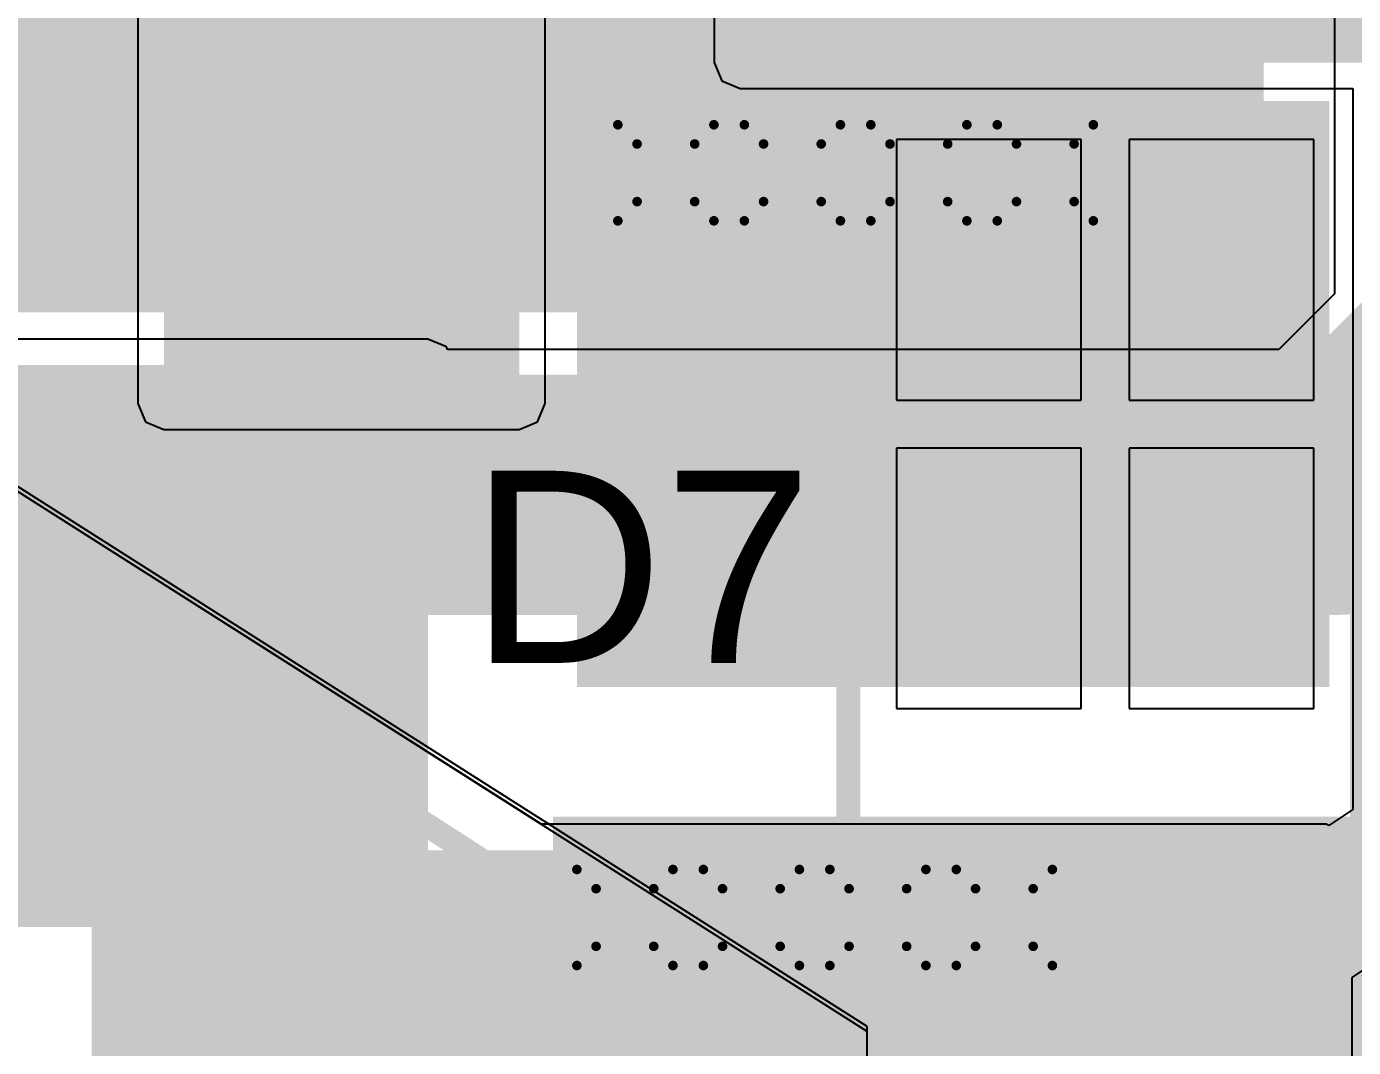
# Model space of a CAD drawing. Header units: inches. Extents: x -0.3 to 9.9, y -0.4 to 5.
# Drawn here: x 1.5114 to 1.7877, y 2.3439 to 2.5565 of the extents above; entities that cross this region are included whole.
import ezdxf

# ---------------------------------------------------------------- set-up
doc = ezdxf.new("R2010")
doc.units = ezdxf.units.IN
doc.header["$MEASUREMENT"] = 0
for name, color, linetype in [('Bottom Layer', 5, 'Continuous'), ('Bottom Solder', 6, 'Continuous'), ('Drill Drawing', 1, 'Continuous'), ('Top Layer', 1, 'Continuous'), ('Top Overlay', 2, 'Continuous'), ('Top Paste', 8, 'Continuous'), ('Top Solder', 216, 'Continuous'), ('Via Holes', 16, 'Continuous')]:
    doc.layers.add(name, color=color, linetype=linetype)
doc.styles.add('Arial', font='', dxfattribs={"height": 0.2})
doc.styles.get('Arial').set_extended_font_data('Arial')

# ---------------------------------------------------------------- blocks, each defined once
blk = doc.blocks.new('SMA_40')
at = {"layer": 'Top Layer'}
for points in [[(-0.12795, 0.03346), (-0.02953, 0.03346), (-0.02953, -0.03346), (-0.12795, -0.03346)], [(0.02953, 0.03346), (0.12795, 0.03346), (0.12795, -0.03346), (0.02953, -0.03346)]]:
    blk.add_hatch(color=1, dxfattribs=at).paths.add_polyline_path(points)
at = {"layer": 'Top Overlay'}
for points in [[(-0.175, -0.05597), (-0.12906, -0.05597), (-0.12906, 0.05598), (-0.175, 0.05598)], [(-0.12992, 0.03638), (-0.1022, 0.03638), (-0.1022, 0.05598), (-0.12992, 0.05598)], [(-0.12992, -0.05598), (-0.1022, -0.05598), (-0.1022, -0.03638), (-0.12992, -0.03638)]]:
    blk.add_hatch(color=2, dxfattribs=at).paths.add_polyline_path(points)
at = {"layer": 'Top Paste'}
for points in [[(-0.12795, 0.03346), (-0.02953, 0.03346), (-0.02953, -0.03346), (-0.12795, -0.03346)], [(0.02953, 0.03346), (0.12795, 0.03346), (0.12795, -0.03346), (0.02953, -0.03346)]]:
    blk.add_hatch(color=8, dxfattribs=at).paths.add_polyline_path(points)
at = {"layer": 'Top Solder'}
for points in [[(-0.13195, 0.03746), (-0.02553, 0.03746), (-0.02553, -0.03746), (-0.13195, -0.03746)], [(0.02553, 0.03746), (0.13195, 0.03746), (0.13195, -0.03746), (0.02553, -0.03746)]]:
    blk.add_hatch(color=216, dxfattribs=at).paths.add_polyline_path(points)
at = {"layer": 'Top Overlay'}
for points in [[(-0.10465, 0.05345, 0.005, 0.005, 0), (0.08115, 0.05345, 0.005, 0.005, 0)], [(0.08115, 0.05345, 0.005, 0.005, 0), (0.08115, 0.03985, 0.005, 0.005, 0)], [(0.08115, -0.03985, 0.005, 0.005, 0), (0.08115, -0.05345, 0.005, 0.005, 0)], [(-0.10465, -0.05345, 0.005, 0.005, 0), (0.08115, -0.05345, 0.005, 0.005, 0)]]:
    blk.add_lwpolyline(points, format="xyseb", dxfattribs=at)
for points in [[(-0.1059, 0.05345, 0.0025, 0.0025, 1), (-0.1034, 0.05345, 0.0025, 0.0025, 1)], [(0.0799, 0.05345, 0.0025, 0.0025, 1), (0.0824, 0.05345, 0.0025, 0.0025, 1)], [(0.0799, 0.05345, 0.0025, 0.0025, 1), (0.0824, 0.05345, 0.0025, 0.0025, 1)], [(0.0799, 0.03985, 0.0025, 0.0025, 1), (0.0824, 0.03985, 0.0025, 0.0025, 1)], [(0.0799, -0.03985, 0.0025, 0.0025, 1), (0.0824, -0.03985, 0.0025, 0.0025, 1)], [(-0.1059, -0.05345, 0.0025, 0.0025, 1), (-0.1034, -0.05345, 0.0025, 0.0025, 1)], [(0.0799, -0.05345, 0.0025, 0.0025, 1), (0.0824, -0.05345, 0.0025, 0.0025, 1)], [(0.0799, -0.05345, 0.0025, 0.0025, 1), (0.0824, -0.05345, 0.0025, 0.0025, 1)]]:
    blk.add_lwpolyline(points, format="xyseb", close=True, dxfattribs=at)
blk = doc.blocks.new('SSL0804T_220M_N_119')
at = {"layer": 'Top Overlay'}
blk.add_lwpolyline([(-0.065, -0.18504, 0.005, 0.005, 0), (-0.24684, -0.06747, 0.005, 0.005, 0)], format="xyseb", dxfattribs=at)
blk.add_lwpolyline([(-0.24809, -0.06747, 0.0025, 0.0025, 1), (-0.24559, -0.06747, 0.0025, 0.0025, 1)], format="xyseb", close=True, dxfattribs=at)
blk = doc.blocks.new('F____1206__3216_M_______139')
at = {"layer": 'Top Layer'}
for points in [[(-0.08102, 0.03583), (-0.03929, 0.03583), (-0.03929, -0.03583), (-0.08102, -0.03583)], [(0.03929, 0.03583), (0.08102, 0.03583), (0.08102, -0.03583), (0.03929, -0.03583)]]:
    blk.add_hatch(color=1, dxfattribs=at).paths.add_polyline_path(points)
at = {"layer": 'Top Paste'}
for points in [[(-0.08102, 0.03583), (-0.03929, 0.03583), (-0.03929, -0.03583), (-0.08102, -0.03583)], [(0.03929, 0.03583), (0.08102, 0.03583), (0.08102, -0.03583), (0.03929, -0.03583)]]:
    blk.add_hatch(color=8, dxfattribs=at).paths.add_polyline_path(points)
at = {"layer": 'Top Solder'}
for points in [[(-0.08502, 0.03983), (-0.03529, 0.03983), (-0.03529, -0.03983), (-0.08502, -0.03983)], [(0.03529, 0.03983), (0.08502, 0.03983), (0.08502, -0.03983), (0.03529, -0.03983)]]:
    blk.add_hatch(color=216, dxfattribs=at).paths.add_polyline_path(points)
at = {"layer": 'Top Overlay'}
for points in [[(-0.02677, 0.03343, 0.005, 0.005, 0), (0.02677, 0.03343, 0.005, 0.005, 0)], [(-0.02396, -0.00008, 0.005, 0.005, -0.962331), (0, -0.001, 0.005, 0.005, 0)], [(0.024, -0.001, 0.005, 0.005, -1), (0, -0.001, 0.005, 0.005, 0)], [(-0.02677, -0.03343, 0.005, 0.005, 0), (0.02677, -0.03343, 0.005, 0.005, 0)]]:
    blk.add_lwpolyline(points, format="xyseb", dxfattribs=at)
for points in [[(-0.02802, 0.03343, 0.0025, 0.0025, 1), (-0.02552, 0.03343, 0.0025, 0.0025, 1)], [(0.02552, 0.03343, 0.0025, 0.0025, 1), (0.02802, 0.03343, 0.0025, 0.0025, 1)], [(-0.02521, -0.00008, 0.0025, 0.0025, 1), (-0.02271, -0.00008, 0.0025, 0.0025, 1)], [(-0.00125, -0.001, 0.0025, 0.0025, 1), (0.00125, -0.001, 0.0025, 0.0025, 1)], [(-0.00125, -0.001, 0.0025, 0.0025, 1), (0.00125, -0.001, 0.0025, 0.0025, 1)], [(0.02275, -0.001, 0.0025, 0.0025, 1), (0.02525, -0.001, 0.0025, 0.0025, 1)], [(-0.02802, -0.03343, 0.0025, 0.0025, 1), (-0.02552, -0.03343, 0.0025, 0.0025, 1)], [(0.02552, -0.03343, 0.0025, 0.0025, 1), (0.02802, -0.03343, 0.0025, 0.0025, 1)]]:
    blk.add_lwpolyline(points, format="xyseb", close=True, dxfattribs=at)

msp = doc.modelspace()

# ---------------------------------------------------------------- hatches: boundary and pattern name
at = {"layer": 'Bottom Layer'}
for points in [[(1.178, 2.497), (1.769, 2.497), (1.769, 2.70995), (1.178, 2.70995)], [(1.187, 2.369), (1.595, 2.369), (1.595, 2.486), (1.187, 2.486)], [(1.621, 2.336), (2.157, 2.336), (2.157, 2.392), (1.621, 2.392)]]:
    msp.add_hatch(color=5, dxfattribs=at).paths.add_polyline_path(points)
h = msp.add_hatch(color=5, dxfattribs=at)
edge = h.paths.add_edge_path()
edge.add_arc((1.64453, 2.52605), 0.01181, 0, 360)
h = msp.add_hatch(color=5, dxfattribs=at)
edge = h.paths.add_edge_path()
edge.add_arc((1.67087, 2.52605), 0.01181, 0, 360)
h = msp.add_hatch(color=5, dxfattribs=at)
edge = h.paths.add_edge_path()
edge.add_arc((1.6972, 2.52605), 0.01181, 0, 360)
h = msp.add_hatch(color=5, dxfattribs=at)
edge = h.paths.add_edge_path()
edge.add_arc((1.72353, 2.52605), 0.01181, 0, 360)
h = msp.add_hatch(color=5, dxfattribs=at)
edge = h.paths.add_edge_path()
edge.add_arc((1.636, 2.371), 0.01181, 0, 360)
h = msp.add_hatch(color=5, dxfattribs=at)
edge = h.paths.add_edge_path()
edge.add_arc((1.66233, 2.371), 0.01181, 0, 360)
h = msp.add_hatch(color=5, dxfattribs=at)
edge = h.paths.add_edge_path()
edge.add_arc((1.68867, 2.371), 0.01181, 0, 360)
h = msp.add_hatch(color=5, dxfattribs=at)
edge = h.paths.add_edge_path()
edge.add_arc((1.715, 2.371), 0.01181, 0, 360)
at = {"layer": 'Bottom Solder'}
h = msp.add_hatch(color=6, dxfattribs=at)
edge = h.paths.add_edge_path()
edge.add_arc((1.64453, 2.52605), 0.00591, 0, 360)
h = msp.add_hatch(color=6, dxfattribs=at)
edge = h.paths.add_edge_path()
edge.add_arc((1.67087, 2.52605), 0.00591, 0, 360)
h = msp.add_hatch(color=6, dxfattribs=at)
edge = h.paths.add_edge_path()
edge.add_arc((1.6972, 2.52605), 0.00591, 0, 360)
h = msp.add_hatch(color=6, dxfattribs=at)
edge = h.paths.add_edge_path()
edge.add_arc((1.72353, 2.52605), 0.00591, 0, 360)
h = msp.add_hatch(color=6, dxfattribs=at)
edge = h.paths.add_edge_path()
edge.add_arc((1.636, 2.371), 0.00591, 0, 360)
h = msp.add_hatch(color=6, dxfattribs=at)
edge = h.paths.add_edge_path()
edge.add_arc((1.66233, 2.371), 0.00591, 0, 360)
h = msp.add_hatch(color=6, dxfattribs=at)
edge = h.paths.add_edge_path()
edge.add_arc((1.68867, 2.371), 0.00591, 0, 360)
h = msp.add_hatch(color=6, dxfattribs=at)
edge = h.paths.add_edge_path()
edge.add_arc((1.715, 2.371), 0.00591, 0, 360)
at = {"layer": 'Top Layer'}
for points in [[(1.66, 2.549), (1.823, 2.549), (1.823, 2.636), (1.66, 2.636)], [(1.54, 2.478), (1.614, 2.478), (1.614, 2.635), (1.54, 2.635)], [(1.626, 2.419), (1.78265, 2.419), (1.78265, 2.541), (1.626, 2.541)], [(1.525, 2.228), (1.782, 2.228), (1.782, 2.385), (1.525, 2.385)]]:
    msp.add_hatch(color=1, dxfattribs=at).paths.add_polyline_path(points)
h = msp.add_hatch(color=1, dxfattribs=at)
edge = h.paths.add_edge_path()
edge.add_arc((1.64453, 2.52605), 0.01181, 0, 360)
h = msp.add_hatch(color=1, dxfattribs=at)
edge = h.paths.add_edge_path()
edge.add_arc((1.67087, 2.52605), 0.01181, 0, 360)
h = msp.add_hatch(color=1, dxfattribs=at)
edge = h.paths.add_edge_path()
edge.add_arc((1.6972, 2.52605), 0.01181, 0, 360)
h = msp.add_hatch(color=1, dxfattribs=at)
edge = h.paths.add_edge_path()
edge.add_arc((1.72353, 2.52605), 0.01181, 0, 360)
h = msp.add_hatch(color=1, dxfattribs=at)
edge = h.paths.add_edge_path()
edge.add_arc((1.636, 2.371), 0.01181, 0, 360)
h = msp.add_hatch(color=1, dxfattribs=at)
edge = h.paths.add_edge_path()
edge.add_arc((1.66233, 2.371), 0.01181, 0, 360)
h = msp.add_hatch(color=1, dxfattribs=at)
edge = h.paths.add_edge_path()
edge.add_arc((1.68867, 2.371), 0.01181, 0, 360)
h = msp.add_hatch(color=1, dxfattribs=at)
edge = h.paths.add_edge_path()
edge.add_arc((1.715, 2.371), 0.01181, 0, 360)
at = {"layer": 'Top Solder'}
h = msp.add_hatch(color=216, dxfattribs=at)
edge = h.paths.add_edge_path()
edge.add_arc((1.64453, 2.52605), 0.00591, 0, 360)
h = msp.add_hatch(color=216, dxfattribs=at)
edge = h.paths.add_edge_path()
edge.add_arc((1.67087, 2.52605), 0.00591, 0, 360)
h = msp.add_hatch(color=216, dxfattribs=at)
edge = h.paths.add_edge_path()
edge.add_arc((1.6972, 2.52605), 0.00591, 0, 360)
h = msp.add_hatch(color=216, dxfattribs=at)
edge = h.paths.add_edge_path()
edge.add_arc((1.72353, 2.52605), 0.00591, 0, 360)
h = msp.add_hatch(color=216, dxfattribs=at)
edge = h.paths.add_edge_path()
edge.add_arc((1.636, 2.371), 0.00591, 0, 360)
h = msp.add_hatch(color=216, dxfattribs=at)
edge = h.paths.add_edge_path()
edge.add_arc((1.66233, 2.371), 0.00591, 0, 360)
h = msp.add_hatch(color=216, dxfattribs=at)
edge = h.paths.add_edge_path()
edge.add_arc((1.68867, 2.371), 0.00591, 0, 360)
h = msp.add_hatch(color=216, dxfattribs=at)
edge = h.paths.add_edge_path()
edge.add_arc((1.715, 2.371), 0.00591, 0, 360)
at = {"layer": 'Via Holes'}
h = msp.add_hatch(color=7, dxfattribs=at)
edge = h.paths.add_edge_path()
edge.add_arc((1.64453, 2.52605), 0.00591, 0, 360)
h = msp.add_hatch(color=7, dxfattribs=at)
edge = h.paths.add_edge_path()
edge.add_arc((1.67087, 2.52605), 0.00591, 0, 360)
h = msp.add_hatch(color=7, dxfattribs=at)
edge = h.paths.add_edge_path()
edge.add_arc((1.6972, 2.52605), 0.00591, 0, 360)
h = msp.add_hatch(color=7, dxfattribs=at)
edge = h.paths.add_edge_path()
edge.add_arc((1.72353, 2.52605), 0.00591, 0, 360)
h = msp.add_hatch(color=7, dxfattribs=at)
edge = h.paths.add_edge_path()
edge.add_arc((1.636, 2.371), 0.00591, 0, 360)
h = msp.add_hatch(color=7, dxfattribs=at)
edge = h.paths.add_edge_path()
edge.add_arc((1.66233, 2.371), 0.00591, 0, 360)
h = msp.add_hatch(color=7, dxfattribs=at)
edge = h.paths.add_edge_path()
edge.add_arc((1.68867, 2.371), 0.00591, 0, 360)
h = msp.add_hatch(color=7, dxfattribs=at)
edge = h.paths.add_edge_path()
edge.add_arc((1.715, 2.371), 0.00591, 0, 360)

# ---------------------------------------------------------------- linework, layer by layer
at = {"layer": 'Bottom Layer'}
for p, q in [((1.78374, 2.59166), (1.78374, 2.50082)), ((1.78374, 2.50082), (1.77218, 2.48926)), ((1.595, 2.49141), (1.187, 2.49141)), ((1.59883, 2.48983), (1.595, 2.49141)), ((1.59906, 2.48926), (1.59883, 2.48983)), ((1.77218, 2.48926), (1.59906, 2.48926)), ((1.68646, 2.34829), (1.48595, 2.47571)), ((1.68646, 2.21702), (1.68646, 2.34829))]:
    msp.add_line(p, q, dxfattribs=at)
for points in [[(1.78471, 2.459, 0.05, 0.05, 0), (1.814, 2.48829, 0.05, 0.05, 0)], [(1.58425, 2.459, 0.05, 0.05, 0), (1.78471, 2.459, 0.05, 0.05, 0)], [(1.5595, 2.4275, 0.04, 0.04, 0), (1.5595, 2.4345, 0.04, 0.04, 0)]]:
    msp.add_lwpolyline(points, format="xyseb", dxfattribs=at)
for points in [[(1.57175, 2.459, 0.025, 0.025, 1), (1.59675, 2.459, 0.025, 0.025, 1)], [(1.77221, 2.459, 0.025, 0.025, 1), (1.79721, 2.459, 0.025, 0.025, 1)], [(1.77221, 2.459, 0.025, 0.025, 1), (1.79721, 2.459, 0.025, 0.025, 1)], [(1.5495, 2.4345, 0.02, 0.02, 1), (1.5695, 2.4345, 0.02, 0.02, 1)], [(1.5495, 2.4275, 0.02, 0.02, 1), (1.5695, 2.4275, 0.02, 0.02, 1)]]:
    msp.add_lwpolyline(points, format="xyseb", close=True, dxfattribs=at)
at = {"layer": 'Drill Drawing'}
for points in [[(1.63453, 2.53605, 0.002, 0.002, 0), (1.65453, 2.53605, 0.002, 0.002, 0)], [(1.63453, 2.51605, 0.002, 0.002, 0), (1.63453, 2.53605, 0.002, 0.002, 0)], [(1.65453, 2.51605, 0.002, 0.002, 0), (1.65453, 2.53605, 0.002, 0.002, 0)], [(1.66087, 2.53605, 0.002, 0.002, 0), (1.68087, 2.53605, 0.002, 0.002, 0)], [(1.66087, 2.51605, 0.002, 0.002, 0), (1.66087, 2.53605, 0.002, 0.002, 0)], [(1.68087, 2.51605, 0.002, 0.002, 0), (1.68087, 2.53605, 0.002, 0.002, 0)], [(1.6872, 2.53605, 0.002, 0.002, 0), (1.7072, 2.53605, 0.002, 0.002, 0)], [(1.6872, 2.51605, 0.002, 0.002, 0), (1.6872, 2.53605, 0.002, 0.002, 0)], [(1.7072, 2.51605, 0.002, 0.002, 0), (1.7072, 2.53605, 0.002, 0.002, 0)], [(1.71353, 2.53605, 0.002, 0.002, 0), (1.73353, 2.53605, 0.002, 0.002, 0)], [(1.71353, 2.51605, 0.002, 0.002, 0), (1.71353, 2.53605, 0.002, 0.002, 0)], [(1.73353, 2.51605, 0.002, 0.002, 0), (1.73353, 2.53605, 0.002, 0.002, 0)], [(1.63853, 2.53205, 0.002, 0.002, 0), (1.65053, 2.53205, 0.002, 0.002, 0)], [(1.63853, 2.52005, 0.002, 0.002, 0), (1.63853, 2.53205, 0.002, 0.002, 0)], [(1.65053, 2.52005, 0.002, 0.002, 0), (1.65053, 2.53205, 0.002, 0.002, 0)], [(1.66487, 2.53205, 0.002, 0.002, 0), (1.67687, 2.53205, 0.002, 0.002, 0)], [(1.66487, 2.52005, 0.002, 0.002, 0), (1.66487, 2.53205, 0.002, 0.002, 0)], [(1.67687, 2.52005, 0.002, 0.002, 0), (1.67687, 2.53205, 0.002, 0.002, 0)], [(1.6912, 2.53205, 0.002, 0.002, 0), (1.7032, 2.53205, 0.002, 0.002, 0)], [(1.6912, 2.52005, 0.002, 0.002, 0), (1.6912, 2.53205, 0.002, 0.002, 0)], [(1.7032, 2.52005, 0.002, 0.002, 0), (1.7032, 2.53205, 0.002, 0.002, 0)], [(1.71753, 2.53205, 0.002, 0.002, 0), (1.72953, 2.53205, 0.002, 0.002, 0)], [(1.71753, 2.52005, 0.002, 0.002, 0), (1.71753, 2.53205, 0.002, 0.002, 0)], [(1.72953, 2.52005, 0.002, 0.002, 0), (1.72953, 2.53205, 0.002, 0.002, 0)], [(1.63853, 2.52005, 0.002, 0.002, 0), (1.65053, 2.52005, 0.002, 0.002, 0)], [(1.66487, 2.52005, 0.002, 0.002, 0), (1.67687, 2.52005, 0.002, 0.002, 0)], [(1.6912, 2.52005, 0.002, 0.002, 0), (1.7032, 2.52005, 0.002, 0.002, 0)], [(1.71753, 2.52005, 0.002, 0.002, 0), (1.72953, 2.52005, 0.002, 0.002, 0)], [(1.63453, 2.51605, 0.002, 0.002, 0), (1.65453, 2.51605, 0.002, 0.002, 0)], [(1.66087, 2.51605, 0.002, 0.002, 0), (1.68087, 2.51605, 0.002, 0.002, 0)], [(1.6872, 2.51605, 0.002, 0.002, 0), (1.7072, 2.51605, 0.002, 0.002, 0)], [(1.71353, 2.51605, 0.002, 0.002, 0), (1.73353, 2.51605, 0.002, 0.002, 0)], [(1.626, 2.381, 0.002, 0.002, 0), (1.646, 2.381, 0.002, 0.002, 0)], [(1.626, 2.361, 0.002, 0.002, 0), (1.626, 2.381, 0.002, 0.002, 0)], [(1.646, 2.361, 0.002, 0.002, 0), (1.646, 2.381, 0.002, 0.002, 0)], [(1.65233, 2.381, 0.002, 0.002, 0), (1.67233, 2.381, 0.002, 0.002, 0)], [(1.65233, 2.361, 0.002, 0.002, 0), (1.65233, 2.381, 0.002, 0.002, 0)], [(1.67233, 2.361, 0.002, 0.002, 0), (1.67233, 2.381, 0.002, 0.002, 0)], [(1.67867, 2.381, 0.002, 0.002, 0), (1.69867, 2.381, 0.002, 0.002, 0)], [(1.67867, 2.361, 0.002, 0.002, 0), (1.67867, 2.381, 0.002, 0.002, 0)], [(1.69867, 2.361, 0.002, 0.002, 0), (1.69867, 2.381, 0.002, 0.002, 0)], [(1.705, 2.381, 0.002, 0.002, 0), (1.725, 2.381, 0.002, 0.002, 0)], [(1.705, 2.361, 0.002, 0.002, 0), (1.705, 2.381, 0.002, 0.002, 0)], [(1.725, 2.361, 0.002, 0.002, 0), (1.725, 2.381, 0.002, 0.002, 0)], [(1.63, 2.377, 0.002, 0.002, 0), (1.642, 2.377, 0.002, 0.002, 0)], [(1.63, 2.365, 0.002, 0.002, 0), (1.63, 2.377, 0.002, 0.002, 0)], [(1.642, 2.365, 0.002, 0.002, 0), (1.642, 2.377, 0.002, 0.002, 0)], [(1.65633, 2.377, 0.002, 0.002, 0), (1.66833, 2.377, 0.002, 0.002, 0)], [(1.65633, 2.365, 0.002, 0.002, 0), (1.65633, 2.377, 0.002, 0.002, 0)], [(1.66833, 2.365, 0.002, 0.002, 0), (1.66833, 2.377, 0.002, 0.002, 0)], [(1.68267, 2.377, 0.002, 0.002, 0), (1.69467, 2.377, 0.002, 0.002, 0)], [(1.68267, 2.365, 0.002, 0.002, 0), (1.68267, 2.377, 0.002, 0.002, 0)], [(1.69467, 2.365, 0.002, 0.002, 0), (1.69467, 2.377, 0.002, 0.002, 0)], [(1.709, 2.377, 0.002, 0.002, 0), (1.721, 2.377, 0.002, 0.002, 0)], [(1.709, 2.365, 0.002, 0.002, 0), (1.709, 2.377, 0.002, 0.002, 0)], [(1.721, 2.365, 0.002, 0.002, 0), (1.721, 2.377, 0.002, 0.002, 0)], [(1.63, 2.365, 0.002, 0.002, 0), (1.642, 2.365, 0.002, 0.002, 0)], [(1.65633, 2.365, 0.002, 0.002, 0), (1.66833, 2.365, 0.002, 0.002, 0)], [(1.68267, 2.365, 0.002, 0.002, 0), (1.69467, 2.365, 0.002, 0.002, 0)], [(1.709, 2.365, 0.002, 0.002, 0), (1.721, 2.365, 0.002, 0.002, 0)], [(1.626, 2.361, 0.002, 0.002, 0), (1.646, 2.361, 0.002, 0.002, 0)], [(1.65233, 2.361, 0.002, 0.002, 0), (1.67233, 2.361, 0.002, 0.002, 0)], [(1.67867, 2.361, 0.002, 0.002, 0), (1.69867, 2.361, 0.002, 0.002, 0)], [(1.705, 2.361, 0.002, 0.002, 0), (1.725, 2.361, 0.002, 0.002, 0)]]:
    msp.add_lwpolyline(points, format="xyseb", dxfattribs=at)
for points in [[(1.63403, 2.53605, 0.001, 0.001, 1), (1.63503, 2.53605, 0.001, 0.001, 1)], [(1.63403, 2.53605, 0.001, 0.001, 1), (1.63503, 2.53605, 0.001, 0.001, 1)], [(1.65403, 2.53605, 0.001, 0.001, 1), (1.65503, 2.53605, 0.001, 0.001, 1)], [(1.65403, 2.53605, 0.001, 0.001, 1), (1.65503, 2.53605, 0.001, 0.001, 1)], [(1.66037, 2.53605, 0.001, 0.001, 1), (1.66137, 2.53605, 0.001, 0.001, 1)], [(1.66037, 2.53605, 0.001, 0.001, 1), (1.66137, 2.53605, 0.001, 0.001, 1)], [(1.68037, 2.53605, 0.001, 0.001, 1), (1.68137, 2.53605, 0.001, 0.001, 1)], [(1.68037, 2.53605, 0.001, 0.001, 1), (1.68137, 2.53605, 0.001, 0.001, 1)], [(1.6867, 2.53605, 0.001, 0.001, 1), (1.6877, 2.53605, 0.001, 0.001, 1)], [(1.6867, 2.53605, 0.001, 0.001, 1), (1.6877, 2.53605, 0.001, 0.001, 1)], [(1.7067, 2.53605, 0.001, 0.001, 1), (1.7077, 2.53605, 0.001, 0.001, 1)], [(1.7067, 2.53605, 0.001, 0.001, 1), (1.7077, 2.53605, 0.001, 0.001, 1)], [(1.71303, 2.53605, 0.001, 0.001, 1), (1.71403, 2.53605, 0.001, 0.001, 1)], [(1.71303, 2.53605, 0.001, 0.001, 1), (1.71403, 2.53605, 0.001, 0.001, 1)], [(1.73303, 2.53605, 0.001, 0.001, 1), (1.73403, 2.53605, 0.001, 0.001, 1)], [(1.73303, 2.53605, 0.001, 0.001, 1), (1.73403, 2.53605, 0.001, 0.001, 1)], [(1.63803, 2.53205, 0.001, 0.001, 1), (1.63903, 2.53205, 0.001, 0.001, 1)], [(1.63803, 2.53205, 0.001, 0.001, 1), (1.63903, 2.53205, 0.001, 0.001, 1)], [(1.65003, 2.53205, 0.001, 0.001, 1), (1.65103, 2.53205, 0.001, 0.001, 1)], [(1.65003, 2.53205, 0.001, 0.001, 1), (1.65103, 2.53205, 0.001, 0.001, 1)], [(1.66437, 2.53205, 0.001, 0.001, 1), (1.66537, 2.53205, 0.001, 0.001, 1)], [(1.66437, 2.53205, 0.001, 0.001, 1), (1.66537, 2.53205, 0.001, 0.001, 1)], [(1.67637, 2.53205, 0.001, 0.001, 1), (1.67737, 2.53205, 0.001, 0.001, 1)], [(1.67637, 2.53205, 0.001, 0.001, 1), (1.67737, 2.53205, 0.001, 0.001, 1)], [(1.6907, 2.53205, 0.001, 0.001, 1), (1.6917, 2.53205, 0.001, 0.001, 1)], [(1.6907, 2.53205, 0.001, 0.001, 1), (1.6917, 2.53205, 0.001, 0.001, 1)], [(1.7027, 2.53205, 0.001, 0.001, 1), (1.7037, 2.53205, 0.001, 0.001, 1)], [(1.7027, 2.53205, 0.001, 0.001, 1), (1.7037, 2.53205, 0.001, 0.001, 1)], [(1.71703, 2.53205, 0.001, 0.001, 1), (1.71803, 2.53205, 0.001, 0.001, 1)], [(1.71703, 2.53205, 0.001, 0.001, 1), (1.71803, 2.53205, 0.001, 0.001, 1)], [(1.72903, 2.53205, 0.001, 0.001, 1), (1.73003, 2.53205, 0.001, 0.001, 1)], [(1.72903, 2.53205, 0.001, 0.001, 1), (1.73003, 2.53205, 0.001, 0.001, 1)], [(1.63803, 2.52005, 0.001, 0.001, 1), (1.63903, 2.52005, 0.001, 0.001, 1)], [(1.63803, 2.52005, 0.001, 0.001, 1), (1.63903, 2.52005, 0.001, 0.001, 1)], [(1.65003, 2.52005, 0.001, 0.001, 1), (1.65103, 2.52005, 0.001, 0.001, 1)], [(1.65003, 2.52005, 0.001, 0.001, 1), (1.65103, 2.52005, 0.001, 0.001, 1)], [(1.66437, 2.52005, 0.001, 0.001, 1), (1.66537, 2.52005, 0.001, 0.001, 1)], [(1.66437, 2.52005, 0.001, 0.001, 1), (1.66537, 2.52005, 0.001, 0.001, 1)], [(1.67637, 2.52005, 0.001, 0.001, 1), (1.67737, 2.52005, 0.001, 0.001, 1)], [(1.67637, 2.52005, 0.001, 0.001, 1), (1.67737, 2.52005, 0.001, 0.001, 1)], [(1.6907, 2.52005, 0.001, 0.001, 1), (1.6917, 2.52005, 0.001, 0.001, 1)], [(1.6907, 2.52005, 0.001, 0.001, 1), (1.6917, 2.52005, 0.001, 0.001, 1)], [(1.7027, 2.52005, 0.001, 0.001, 1), (1.7037, 2.52005, 0.001, 0.001, 1)], [(1.7027, 2.52005, 0.001, 0.001, 1), (1.7037, 2.52005, 0.001, 0.001, 1)], [(1.71703, 2.52005, 0.001, 0.001, 1), (1.71803, 2.52005, 0.001, 0.001, 1)], [(1.71703, 2.52005, 0.001, 0.001, 1), (1.71803, 2.52005, 0.001, 0.001, 1)], [(1.72903, 2.52005, 0.001, 0.001, 1), (1.73003, 2.52005, 0.001, 0.001, 1)], [(1.72903, 2.52005, 0.001, 0.001, 1), (1.73003, 2.52005, 0.001, 0.001, 1)], [(1.63403, 2.51605, 0.001, 0.001, 1), (1.63503, 2.51605, 0.001, 0.001, 1)], [(1.63403, 2.51605, 0.001, 0.001, 1), (1.63503, 2.51605, 0.001, 0.001, 1)], [(1.65403, 2.51605, 0.001, 0.001, 1), (1.65503, 2.51605, 0.001, 0.001, 1)], [(1.65403, 2.51605, 0.001, 0.001, 1), (1.65503, 2.51605, 0.001, 0.001, 1)], [(1.66037, 2.51605, 0.001, 0.001, 1), (1.66137, 2.51605, 0.001, 0.001, 1)], [(1.66037, 2.51605, 0.001, 0.001, 1), (1.66137, 2.51605, 0.001, 0.001, 1)], [(1.68037, 2.51605, 0.001, 0.001, 1), (1.68137, 2.51605, 0.001, 0.001, 1)], [(1.68037, 2.51605, 0.001, 0.001, 1), (1.68137, 2.51605, 0.001, 0.001, 1)], [(1.6867, 2.51605, 0.001, 0.001, 1), (1.6877, 2.51605, 0.001, 0.001, 1)], [(1.6867, 2.51605, 0.001, 0.001, 1), (1.6877, 2.51605, 0.001, 0.001, 1)], [(1.7067, 2.51605, 0.001, 0.001, 1), (1.7077, 2.51605, 0.001, 0.001, 1)], [(1.7067, 2.51605, 0.001, 0.001, 1), (1.7077, 2.51605, 0.001, 0.001, 1)], [(1.71303, 2.51605, 0.001, 0.001, 1), (1.71403, 2.51605, 0.001, 0.001, 1)], [(1.71303, 2.51605, 0.001, 0.001, 1), (1.71403, 2.51605, 0.001, 0.001, 1)], [(1.73303, 2.51605, 0.001, 0.001, 1), (1.73403, 2.51605, 0.001, 0.001, 1)], [(1.73303, 2.51605, 0.001, 0.001, 1), (1.73403, 2.51605, 0.001, 0.001, 1)], [(1.6255, 2.381, 0.001, 0.001, 1), (1.6265, 2.381, 0.001, 0.001, 1)], [(1.6255, 2.381, 0.001, 0.001, 1), (1.6265, 2.381, 0.001, 0.001, 1)], [(1.6455, 2.381, 0.001, 0.001, 1), (1.6465, 2.381, 0.001, 0.001, 1)], [(1.6455, 2.381, 0.001, 0.001, 1), (1.6465, 2.381, 0.001, 0.001, 1)], [(1.65183, 2.381, 0.001, 0.001, 1), (1.65283, 2.381, 0.001, 0.001, 1)], [(1.65183, 2.381, 0.001, 0.001, 1), (1.65283, 2.381, 0.001, 0.001, 1)], [(1.67183, 2.381, 0.001, 0.001, 1), (1.67283, 2.381, 0.001, 0.001, 1)], [(1.67183, 2.381, 0.001, 0.001, 1), (1.67283, 2.381, 0.001, 0.001, 1)], [(1.67817, 2.381, 0.001, 0.001, 1), (1.67917, 2.381, 0.001, 0.001, 1)], [(1.67817, 2.381, 0.001, 0.001, 1), (1.67917, 2.381, 0.001, 0.001, 1)], [(1.69817, 2.381, 0.001, 0.001, 1), (1.69917, 2.381, 0.001, 0.001, 1)], [(1.69817, 2.381, 0.001, 0.001, 1), (1.69917, 2.381, 0.001, 0.001, 1)], [(1.7045, 2.381, 0.001, 0.001, 1), (1.7055, 2.381, 0.001, 0.001, 1)], [(1.7045, 2.381, 0.001, 0.001, 1), (1.7055, 2.381, 0.001, 0.001, 1)], [(1.7245, 2.381, 0.001, 0.001, 1), (1.7255, 2.381, 0.001, 0.001, 1)], [(1.7245, 2.381, 0.001, 0.001, 1), (1.7255, 2.381, 0.001, 0.001, 1)], [(1.6295, 2.377, 0.001, 0.001, 1), (1.6305, 2.377, 0.001, 0.001, 1)], [(1.6295, 2.377, 0.001, 0.001, 1), (1.6305, 2.377, 0.001, 0.001, 1)], [(1.6415, 2.377, 0.001, 0.001, 1), (1.6425, 2.377, 0.001, 0.001, 1)], [(1.6415, 2.377, 0.001, 0.001, 1), (1.6425, 2.377, 0.001, 0.001, 1)], [(1.65583, 2.377, 0.001, 0.001, 1), (1.65683, 2.377, 0.001, 0.001, 1)], [(1.65583, 2.377, 0.001, 0.001, 1), (1.65683, 2.377, 0.001, 0.001, 1)], [(1.66783, 2.377, 0.001, 0.001, 1), (1.66883, 2.377, 0.001, 0.001, 1)], [(1.66783, 2.377, 0.001, 0.001, 1), (1.66883, 2.377, 0.001, 0.001, 1)], [(1.68217, 2.377, 0.001, 0.001, 1), (1.68317, 2.377, 0.001, 0.001, 1)], [(1.68217, 2.377, 0.001, 0.001, 1), (1.68317, 2.377, 0.001, 0.001, 1)], [(1.69417, 2.377, 0.001, 0.001, 1), (1.69517, 2.377, 0.001, 0.001, 1)], [(1.69417, 2.377, 0.001, 0.001, 1), (1.69517, 2.377, 0.001, 0.001, 1)], [(1.7085, 2.377, 0.001, 0.001, 1), (1.7095, 2.377, 0.001, 0.001, 1)], [(1.7085, 2.377, 0.001, 0.001, 1), (1.7095, 2.377, 0.001, 0.001, 1)], [(1.7205, 2.377, 0.001, 0.001, 1), (1.7215, 2.377, 0.001, 0.001, 1)], [(1.7205, 2.377, 0.001, 0.001, 1), (1.7215, 2.377, 0.001, 0.001, 1)], [(1.6295, 2.365, 0.001, 0.001, 1), (1.6305, 2.365, 0.001, 0.001, 1)], [(1.6295, 2.365, 0.001, 0.001, 1), (1.6305, 2.365, 0.001, 0.001, 1)], [(1.6415, 2.365, 0.001, 0.001, 1), (1.6425, 2.365, 0.001, 0.001, 1)], [(1.6415, 2.365, 0.001, 0.001, 1), (1.6425, 2.365, 0.001, 0.001, 1)], [(1.65583, 2.365, 0.001, 0.001, 1), (1.65683, 2.365, 0.001, 0.001, 1)], [(1.65583, 2.365, 0.001, 0.001, 1), (1.65683, 2.365, 0.001, 0.001, 1)], [(1.66783, 2.365, 0.001, 0.001, 1), (1.66883, 2.365, 0.001, 0.001, 1)], [(1.66783, 2.365, 0.001, 0.001, 1), (1.66883, 2.365, 0.001, 0.001, 1)], [(1.68217, 2.365, 0.001, 0.001, 1), (1.68317, 2.365, 0.001, 0.001, 1)], [(1.68217, 2.365, 0.001, 0.001, 1), (1.68317, 2.365, 0.001, 0.001, 1)], [(1.69417, 2.365, 0.001, 0.001, 1), (1.69517, 2.365, 0.001, 0.001, 1)], [(1.69417, 2.365, 0.001, 0.001, 1), (1.69517, 2.365, 0.001, 0.001, 1)], [(1.7085, 2.365, 0.001, 0.001, 1), (1.7095, 2.365, 0.001, 0.001, 1)], [(1.7085, 2.365, 0.001, 0.001, 1), (1.7095, 2.365, 0.001, 0.001, 1)], [(1.7205, 2.365, 0.001, 0.001, 1), (1.7215, 2.365, 0.001, 0.001, 1)], [(1.7205, 2.365, 0.001, 0.001, 1), (1.7215, 2.365, 0.001, 0.001, 1)], [(1.6255, 2.361, 0.001, 0.001, 1), (1.6265, 2.361, 0.001, 0.001, 1)], [(1.6255, 2.361, 0.001, 0.001, 1), (1.6265, 2.361, 0.001, 0.001, 1)], [(1.6455, 2.361, 0.001, 0.001, 1), (1.6465, 2.361, 0.001, 0.001, 1)], [(1.6455, 2.361, 0.001, 0.001, 1), (1.6465, 2.361, 0.001, 0.001, 1)], [(1.65183, 2.361, 0.001, 0.001, 1), (1.65283, 2.361, 0.001, 0.001, 1)], [(1.65183, 2.361, 0.001, 0.001, 1), (1.65283, 2.361, 0.001, 0.001, 1)], [(1.67183, 2.361, 0.001, 0.001, 1), (1.67283, 2.361, 0.001, 0.001, 1)], [(1.67183, 2.361, 0.001, 0.001, 1), (1.67283, 2.361, 0.001, 0.001, 1)], [(1.67817, 2.361, 0.001, 0.001, 1), (1.67917, 2.361, 0.001, 0.001, 1)], [(1.67817, 2.361, 0.001, 0.001, 1), (1.67917, 2.361, 0.001, 0.001, 1)], [(1.69817, 2.361, 0.001, 0.001, 1), (1.69917, 2.361, 0.001, 0.001, 1)], [(1.69817, 2.361, 0.001, 0.001, 1), (1.69917, 2.361, 0.001, 0.001, 1)], [(1.7045, 2.361, 0.001, 0.001, 1), (1.7055, 2.361, 0.001, 0.001, 1)], [(1.7045, 2.361, 0.001, 0.001, 1), (1.7055, 2.361, 0.001, 0.001, 1)], [(1.7245, 2.361, 0.001, 0.001, 1), (1.7255, 2.361, 0.001, 0.001, 1)], [(1.7245, 2.361, 0.001, 0.001, 1), (1.7255, 2.361, 0.001, 0.001, 1)]]:
    msp.add_lwpolyline(points, format="xyseb", close=True, dxfattribs=at)
at = {"layer": 'Top Layer'}
for p, q in [((1.65459, 2.636), (1.65459, 2.549)), ((1.53459, 2.635), (1.53459, 2.478)), ((1.61941, 2.478), (1.61941, 2.635)), ((1.65459, 2.549), (1.65617, 2.54517)), ((1.65617, 2.54517), (1.66, 2.54359)), ((1.66, 2.54359), (1.78759, 2.54359)), ((1.78759, 2.54359), (1.78759, 2.39351)), ((1.731, 2.53295), (1.69254, 2.53295)), ((1.69254, 2.53295), (1.69254, 2.47874)), ((1.731, 2.47874), (1.731, 2.53295)), ((1.77946, 2.53295), (1.741, 2.53295)), ((1.741, 2.53295), (1.741, 2.47874)), ((1.77946, 2.47874), (1.77946, 2.53295)), ((1.69254, 2.47874), (1.731, 2.47874)), ((1.741, 2.47874), (1.77946, 2.47874)), ((1.53459, 2.478), (1.53617, 2.47417)), ((1.61783, 2.47417), (1.61941, 2.478)), ((1.68646, 2.34729), (1.48595, 2.47471)), ((1.6186, 2.39041), (1.48595, 2.47471)), ((1.53617, 2.47417), (1.54, 2.47259)), ((1.614, 2.47259), (1.61783, 2.47417)), ((1.54, 2.47259), (1.614, 2.47259)), ((1.731, 2.46874), (1.69254, 2.46874)), ((1.69254, 2.46874), (1.69254, 2.41453)), ((1.731, 2.41453), (1.731, 2.46874)), ((1.77946, 2.46874), (1.741, 2.46874)), ((1.741, 2.46874), (1.741, 2.41453)), ((1.77946, 2.41453), (1.77946, 2.46874)), ((1.69254, 2.41453), (1.731, 2.41453)), ((1.741, 2.41453), (1.77946, 2.41453)), ((1.78759, 2.39351), (1.78259, 2.39017)), ((1.782, 2.39041), (1.6186, 2.39041)), ((1.78259, 2.39017), (1.782, 2.39041)), ((1.78741, 2.35849), (1.79241, 2.36183)), ((1.78741, 2.228), (1.78741, 2.35849)), ((1.68646, 2.21602), (1.68646, 2.34729))]:
    msp.add_line(p, q, dxfattribs=at)

# ---------------------------------------------------------------- block references
msp.add_blockref('F____1206__3216_M_______139', (1.517, 2.514))
for name, p, rotation in [('SMA_40', (1.736, 2.395), 90), ('SSL0804T_220M_N_119', (1.411, 2.282), 180)]:
    msp.add_blockref(name, p, dxfattribs=dict(rotation=rotation))

# ---------------------------------------------------------------- texts
at = {"layer": 'Top Overlay', "style": 'Arial'}
msp.add_text('D7', height=0.04, dxfattribs=at).set_placement((1.60368, 2.42401))

doc.saveas('drawing.dxf')
